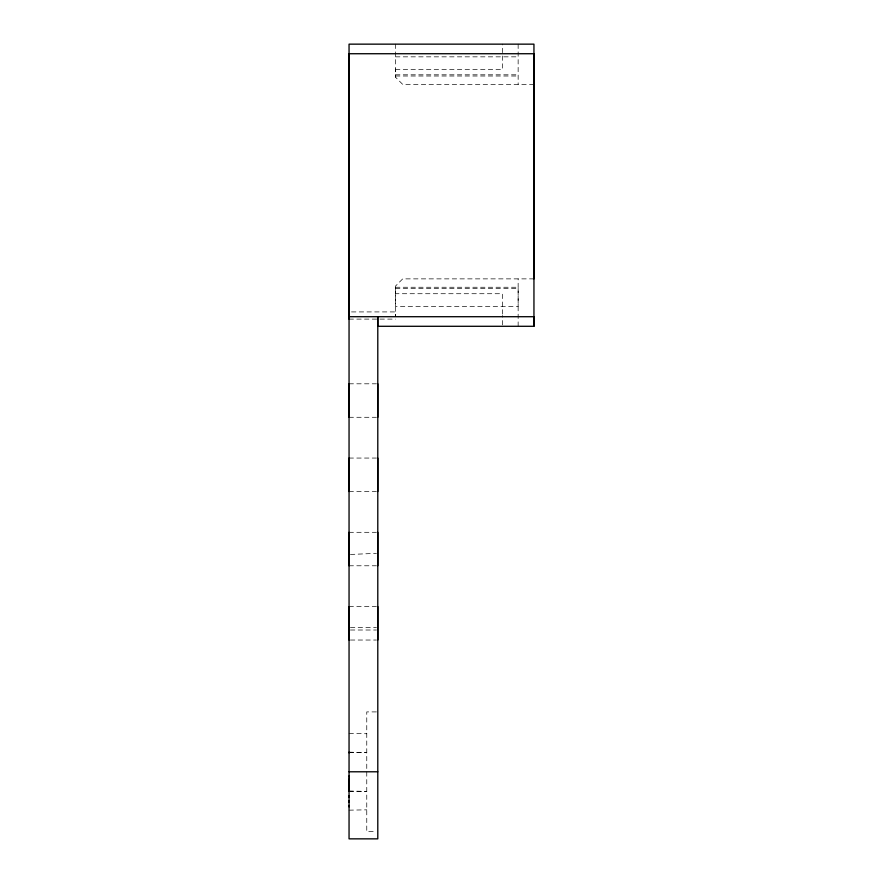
<?xml version="1.0" encoding="UTF-8"?>
<svg xmlns="http://www.w3.org/2000/svg" width="883" height="883" viewBox="0 0 883 883"><rect width="100%" height="100%" fill="white"/><g stroke="black" fill="none" stroke-linecap="round" stroke-linejoin="round"><path stroke-width="0.66" stroke-dasharray="4.42 3.31" d="M533.95 278.873L402.703 278.873L395.518 286.059L395.518 316.71L395.518 311.92L349.05 311.92M533.95 84.393L402.703 84.393L395.518 77.207L395.518 68.907M502.339 324.933L502.339 315.441M502.339 314.083L502.339 293.719L395.518 293.719M518.144 326.291L518.144 278.873M350.419 554.458L376.423 553.332M395.518 56.843L518.144 56.843M395.518 69.536L502.339 69.536L502.339 44.15M395.518 74.812L518.144 74.812M395.518 76.004L518.144 76.004M395.518 287.251L518.144 287.251L518.144 306.412L395.518 306.412L395.518 286.059M395.518 288.454L518.144 288.454M349.05 319.105L395.518 319.105M349.05 383.807L376.423 383.807M349.05 417.284L376.423 417.284M349.05 458.056L376.423 458.056M349.05 491.533L376.423 491.533M349.05 532.306L376.423 532.306M349.05 565.782L376.423 565.782M349.05 606.555L376.423 606.555M350.419 627.526L376.423 627.526M350.419 630.009L376.423 630.009M350.419 640.032L376.423 640.032M376.412 711.908L366.765 711.908L366.765 831.665L376.412 831.665M349.05 733.42L366.765 733.74M349.05 752.173L366.765 752.581L349.05 752.581M349.05 791.002L366.765 791.4L349.05 791.4M349.05 810.164L366.765 809.832M518.144 44.15L518.144 84.393M395.518 44.15L395.518 77.207"/><path stroke-width="1.32" d="M533.95 326.291L533.95 53.731L349.05 53.731L349.05 838.85L377.792 838.85L377.792 316.71L377.792 326.291L533.95 326.291L533.95 316.71L349.05 316.71M349.05 771.786L377.792 771.786M533.95 278.873L533.95 44.15L349.05 44.15L349.05 319.105M377.792 383.807L377.792 417.284M377.792 458.056L377.792 491.533M377.792 532.306L377.792 565.782M377.792 606.555L377.792 640.032M349.05 383.807L349.05 417.284M349.05 458.056L349.05 491.533M349.05 532.306L349.05 565.782M349.05 606.555L349.05 640.032M349.05 752.173L349.05 752.813M349.05 775.903L349.05 777.051M349.05 778.85L349.05 782.283M349.05 782.459L349.05 785.428M349.05 786.4L349.05 787.437M349.05 788.276L349.05 789.601M349.05 790.76L349.05 791.4M349.05 795.793L349.05 797.448M349.05 800.583L349.05 802.228M349.05 805.373L349.05 806.83"/></g></svg>
